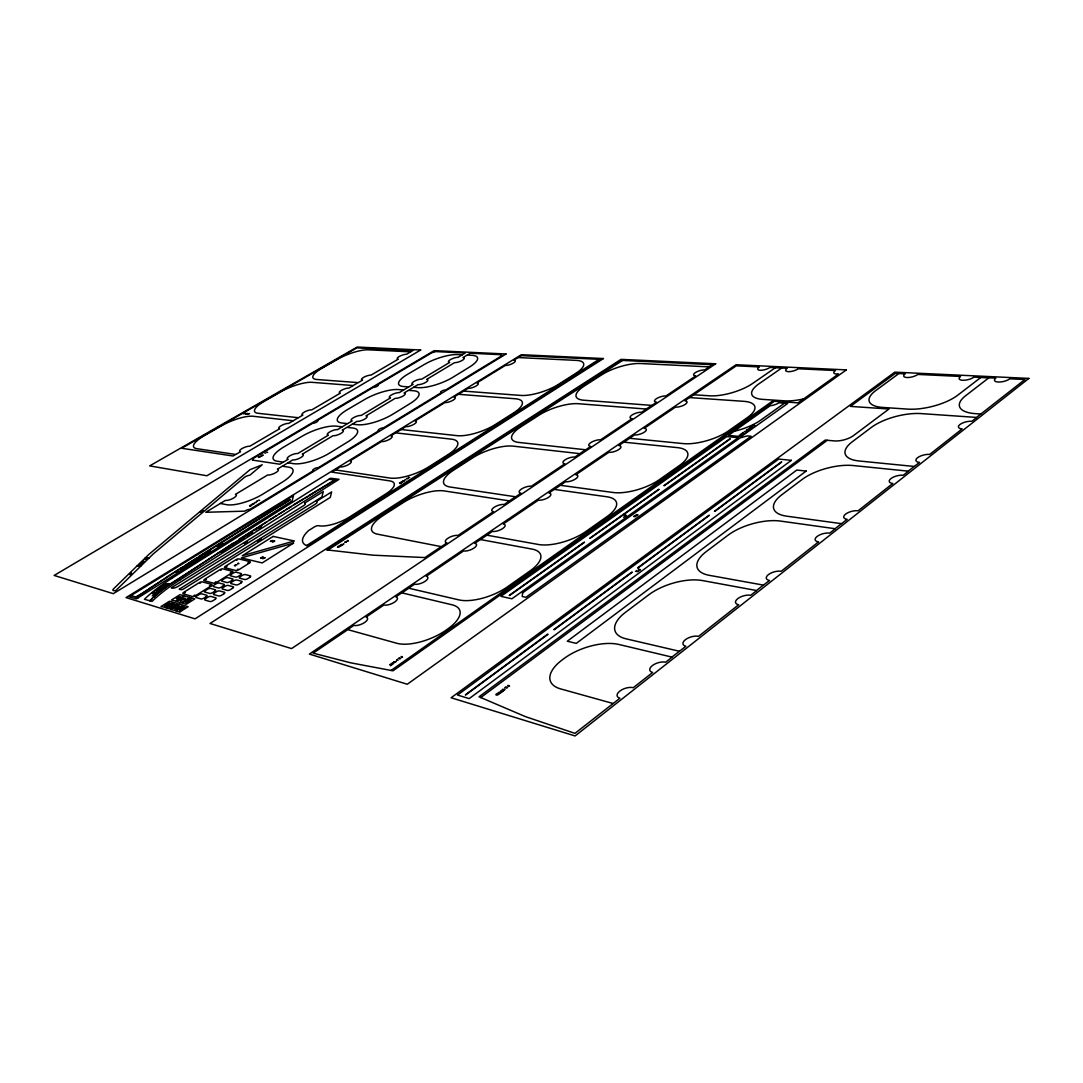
<?xml version="1.0" encoding="UTF-8"?>
<svg xmlns="http://www.w3.org/2000/svg" width="1083" height="1083" viewBox="0 0 1083 1083"><rect width="100%" height="100%" fill="white"/><g stroke="black" fill="none" stroke-linecap="round" stroke-linejoin="round"><path stroke-width="1.5" d="M262.776 557.271L261.964 557.704M257.795 540.796L258.796 540.173M139.599 564.893L138.935 565.895L139.951 565.272M261.45 557.528L262.79 557.109M260.651 558.097L261.734 557.731M749.761 429.139L747.338 429.761M747.243 429.531L749.734 428.868M179.616 610.081L181.294 609.675A3.439 1.218 -24.1 0 0 181.01 609.58L179.792 609.919M167.202 585.023L165.171 585.876M160.108 590.587L158.064 591.386M159.215 589.274L157.211 590.14M259.676 540.444L258.431 540.796A2.951 1.002 -22.7 0 0 258.823 540.593L259.649 540.349M225.9 549.284L223.937 550.002M165.009 585.619L167.107 584.766M157.928 591.142L160.054 590.289M157.021 589.869L159.133 589.03M200.545 557.109L198.555 557.88M183.379 568.115L181.403 568.9M223.829 549.758L225.833 548.973M206.46 552.492L208.464 551.707M261.734 557.921L260.746 558.219M198.446 557.623L200.45 556.838M181.267 568.629L183.298 567.844M176.353 598.33L177.219 597.789M250.687 533.391L248.752 534.136M242.768 538.481L240.873 539.185M248.603 533.865L250.579 533.107M208.505 552.046L206.596 552.75M240.724 538.901L242.714 538.156M404.528 480.811L402.497 481.502M262.695 558.462L265.2 557.664L262.817 558.706M507.67 687.57L506.194 688.206M402.402 481.245L404.446 480.568M166.484 605.451L164.887 605.884M254.491 503.5L252.65 504.218M259.663 528.436L258.228 528.477M252.515 503.947L254.383 503.243M498.938 693.161L500.441 692.064M272.713 540.701L270.29 541.446L272.672 540.458M502.106 689.763L502.945 689.126M274.716 541.053L273.985 541.541M221.013 544.708L219.646 544.708M237.109 564.73L235.701 564.69M154.138 593.267L153.366 593.728M218.793 546.103L217.439 546.103M182.594 609.133L181.186 609.052M188.767 601.403L187.359 601.336M175.839 608.714L174.444 608.632M182.959 599.806L181.578 599.738M177.368 607.753L175.974 607.671M400.751 658.464L399.437 659.046M172.441 606.142L171.06 606.074M337.49 546.983L338.356 546.346M167.621 604.666L166.24 604.585M504.908 689.681L503.663 690.426A1.53 0.717 -20.6 0 1 503.162 690.426M188.929 600.442L189.782 599.82M183.122 598.858L185.491 598.357L183.176 599.143M172.617 605.18L174.986 604.693L172.657 605.478M167.797 603.705L170.153 603.204L167.838 603.989M245.841 543.355L245.029 543.788M408.25 478.483L407.492 478.889M230.097 545.697L230.828 545.169M150.05 600.794L151.282 599.237M136.62 566.328L113.607 588.8A4.684 1.53 -24.3 0 0 114.405 590.682L115.786 590.587L153.123 554.049L244.23 477.522A4.183 1.273 -22.3 0 1 249.821 475.22L262.221 464.783L250.065 469.643L148.926 554.361L136.62 566.328L140.858 566.016M130.407 573.719L129.554 574.559L131.341 574.301M131.273 572.893L130.691 573.449L131.53 573.421M140.533 563.972L141.277 563.972M143.335 561.224L144.08 561.238M178.072 598.236L176.502 598.601M149.738 600.713L150.889 599.603M151.579 599.319L152.27 598.303M151.972 598.953L152.459 598.127M164.738 605.546L165.929 605.059M153.339 597.667L155.356 595.853M146.137 559.234L145.284 559.505L146.029 559.112M153.691 597.342L155.167 596.016M246.464 414.248L247.466 413.354L245.57 414.139M155.451 595.433L156.493 594.851A85.164 30.162 -23.5 0 1 177.436 579.676L234.063 542.637M152.31 593.457L153.312 593.01M155.641 595.271L156.223 594.77A86.139 30.514 -23.5 0 1 177.219 579.595M203.198 510.838L202.101 511.257M273.43 541.297L274.486 540.837M201.032 511.46L200.111 512.232L201.695 512.083M162.775 586.566L161.651 587.108M244.203 543.395L245.272 543.003M180.13 600.645L181.01 600.226M638.225 571.337L637.021 571.756M152.947 594.96L154.544 594.96L152.189 595.934M671.866 657.34L665.679 662.214A9.842 4.711 -17.6 0 0 652.304 665.625A9.842 4.711 -17.6 0 0 652.67 672.448L633.298 687.691A9.964 4.86 -18.4 0 0 619.787 691.116A9.964 4.86 -18.4 0 0 619.923 698.224L574.965 733.367L525.39 716.608L479.024 696.802L825.178 440.091L834.424 440.916A13.889 5.266 -15 0 0 853.445 435.637L888.967 409.008L850.412 406.396L895.235 373.473L898.741 373.635L875.795 390.53A35.536 12.874 -14.3 0 0 882.807 407.438L907.879 409.117A36.172 13.186 -14 0 0 957.656 395.254L980.724 377.534M756.475 590.749L750.736 595.271A9.544 4.332 -16 0 0 737.726 598.669A9.544 4.332 -16 0 0 738.687 604.761L698.562 636.33A9.72 4.576 -17 0 0 685.322 639.742A9.72 4.576 -17 0 0 685.932 646.267L671.907 657.083L618.867 644.466A41.303 19.345 -18.9 0 0 563.756 658.735L561.996 660.061A41.344 19.372 -19 0 0 560.669 688.91L612.964 703.463M835.061 528.924L829.713 533.12A9.287 3.994 -14.8 0 0 817.042 536.491A9.287 3.994 -14.8 0 0 818.518 541.933L781.249 571.255A9.449 4.21 -15.5 0 0 768.361 574.653A9.449 4.21 -15.5 0 0 769.526 580.488L763.542 585.023M908.231 471.335L903.249 475.247A9.07 3.682 -13.8 0 0 890.903 478.605A9.07 3.682 -13.8 0 0 892.812 483.478L858.102 510.783A9.206 3.872 -14.4 0 0 845.552 514.141A9.206 3.872 -14.4 0 0 847.19 519.366L841.613 523.59M976.528 417.591L971.884 421.246A8.881 3.398 -13.2 0 0 959.849 424.563A8.881 3.398 -13.2 0 0 962.124 428.922L929.728 454.413A9.002 3.574 -13.6 0 0 917.504 457.757A9.002 3.574 -13.6 0 0 919.548 462.427L914.377 466.353M156.561 592.767L157.414 592.103M167.364 584.333L168.203 583.683M157.008 593.024L158.172 592.117L156.615 592.09M160.731 590.127L161.949 589.166M167.811 584.59L168.962 583.683L167.405 583.669M159.052 588.231L161.692 587.379L160.636 588.218M163.763 584.563L166.403 583.723L165.333 584.549M156.331 590.966L157.184 590.303M160.243 587.92L160.947 587.379M161.909 586.62L160.677 587.148M164.954 584.265L165.645 583.71M155.505 592.225L154.206 591.995M156.778 591.223L157.942 590.316L156.385 590.289M165.185 586.648L164.075 586.282M202.183 510.905L203.062 510.567M234.334 565.529L235.16 565.15M498.437 692.457L501.361 692.321L500.414 693.039A2.464 1.151 -20.7 0 1 500.062 693.269M501.686 692.091L503.419 690.805M509.565 686.216L507.968 685.349M504.692 687.8L506.181 686.69M480.703 697.601L827.29 440.28M406.572 478.51L407.574 478.158M638.997 570.741L640.446 569.685L638.415 569.306M465.379 694.812L547.619 634.218M553.887 629.602L631.836 572.162M637.67 567.871L708.999 515.305M714.455 511.284L781.317 462.021M465.731 694.92L547.984 634.313M554.252 629.683L632.201 572.23M638.036 567.939L709.379 515.359M714.834 511.338L781.709 462.062M635.504 571.472L636.804 570.511M638.401 570.267L639.457 569.496M633.934 516.591L635.166 515.711L635.572 516.659L633.663 516.374M636.141 515.44L637.115 514.736M636.696 515.846L638.036 514.872L636.154 514.601M803.816 398.815L838.499 374.014A7.662 2.653 -15.3 0 1 835.372 370.521L798.32 368.775A7.405 2.518 -16 0 1 788.248 371.672A7.405 2.518 -16 0 1 787.233 368.247L781.967 367.99M625.04 516.334L626.394 515.386L624.525 515.102M750.776 426.932L751.873 426.147M784.43 403.269L760.645 420.177A33.14 11.927 -16.5 0 1 734.288 431.251L728.372 435.434L741.178 436.598L787.666 403.499L778.839 402.768A7.662 2.721 -16.1 0 1 770.189 405.719L734.315 431.102M742.464 433.444L743.371 432.807M741.368 434.391L742.248 433.755M740.542 435.732L743.182 433.85L741.273 433.674M745.605 432.131L746.877 431.224M751.318 428.069L749.707 427.69M754.824 425.578L753.186 425.213M509.24 595.393L584.143 542.245M589.775 538.265L658.694 489.354M663.96 485.617L729.847 438.872M509.579 595.474L584.495 542.299M590.113 538.319L659.046 489.408M664.312 485.658L730.199 438.913M624.498 515.941L625.473 515.237M623.618 517.336L624.81 516.496M508.78 685.58L508.523 685.769A2.978 1.381 -20.5 0 0 507.913 686.256M391.031 670.485L772.531 401.116L797.995 402.849L803.437 398.95A33.14 11.629 -15.7 0 1 784.43 400.832L762.703 399.37A32.625 11.358 -16 0 1 758.98 383.788L781.615 368.085L770.027 367.435A7.256 2.45 -16.3 0 1 760.158 370.278A7.256 2.45 -16.3 0 1 759.318 366.92L736.291 365.837L689.668 397.596L743.872 401.333A32.774 11.696 -16.7 0 1 747.284 417.632L728.615 430.804A32.977 11.913 -17 0 1 683.251 443.597L629.71 438.29M774.426 401.251L393.007 670.81L350.554 662.796L313.163 653.157L347.805 629.643L396.784 643.275A36.632 15.257 -21.4 0 0 446.061 630.144L447.753 628.939A36.605 15.23 -21.4 0 0 452.004 604.788L401.955 592.888L408.819 588.231L458.989 599.914A35.739 14.539 -20.3 0 0 507.453 586.824L529.98 570.931A35.428 14.269 -19.9 0 0 531.943 549.067L480.5 539.564L492.332 531.415A7.743 2.951 -19.9 0 0 502.729 528.531A7.743 2.951 -19.9 0 0 503.324 523.955L538.386 500.156A7.608 2.843 -19.2 0 0 548.634 497.287A7.608 2.843 -19.2 0 0 548.973 492.968L554.009 489.543M398.111 658.681L399.546 657.665M392.926 663.094L392.493 663.405A3.168 1.354 -22.1 0 0 392.208 663.622A2.504 1.069 -22.1 0 0 391.897 663.893M390.476 665.734L392.154 664.556M398.002 660.44L396.689 659.669M402.578 657.219L401.265 656.447M747.636 430.696L746.255 430.154M187.44 565.61L186.669 566.016M775.293 367.787L752.685 383.423A31.407 10.695 -16.7 0 1 709.541 395.809L693.851 394.754M161.232 586.512L162.45 586.025M229.907 546.78L229.163 547.172M347.914 629.426L353.83 625.405A8.19 3.29 -22.2 0 0 364.605 622.508A8.19 3.29 -22.2 0 0 366.081 617.093L383.883 605.018A8.082 3.208 -21.7 0 0 394.578 602.107A8.082 3.208 -21.7 0 0 395.864 596.882L401.563 593.01M408.9 588.028L414.559 584.197A7.987 3.141 -21.2 0 0 425.159 581.3A7.987 3.141 -21.2 0 0 426.242 576.264L463.524 550.963A7.825 3.019 -20.3 0 0 473.988 548.079A7.825 3.019 -20.3 0 0 474.774 543.328L480.135 539.686M623.618 442.297L618.867 445.533A7.419 2.667 -18.2 0 1 618.934 449.459A7.419 2.667 -18.2 0 1 608.89 452.301L575.858 474.72A7.527 2.775 -18.8 0 1 575.682 478.889A7.527 2.775 -18.8 0 1 565.502 481.745L554.374 489.421L606.94 496.786A34.412 13.362 -18.6 0 1 607.008 516.591L585.876 531.496A34.683 13.605 -19 0 1 538.495 544.492L486.957 535.192M689.316 397.705L684.822 400.764A7.243 2.504 -17.3 0 1 685.255 404.338A7.243 2.504 -17.3 0 1 675.399 407.154L644.223 428.313A7.351 2.599 -17.8 0 1 644.426 432.103A7.351 2.599 -17.8 0 1 634.462 434.946L623.984 442.175L677.457 447.631A33.532 12.495 -17.6 0 1 679.298 465.595L659.452 479.593A33.763 12.739 -17.9 0 1 613.1 492.494L560.452 485.306M397.38 659.872L397.123 660.048A2.762 1.178 -22 0 0 396.581 660.454M401.955 656.65L401.698 656.826A2.762 1.178 -22 0 0 401.157 657.232M258.823 540.593L257.849 540.877M441.58 546.509L446.954 542.908A7.676 2.911 -20.5 0 1 447.834 538.305A7.676 2.911 -20.5 0 1 458.055 535.449L493.51 511.663A7.54 2.802 -19.8 0 1 494.119 507.318A7.54 2.802 -19.8 0 1 504.218 504.488L509.321 501.063M515.887 496.65L520.937 493.266A7.459 2.735 -19.4 0 1 521.397 489.069A7.459 2.735 -19.4 0 1 531.401 486.24L564.825 463.808A7.337 2.64 -18.8 0 1 565.028 459.855A7.337 2.64 -18.8 0 1 574.924 457.04L579.73 453.804M585.93 449.648L590.695 446.453A7.27 2.572 -18.4 0 1 590.763 442.622A7.27 2.572 -18.4 0 1 600.578 439.82L632.134 418.647A7.175 2.477 -17.9 0 1 631.971 415.033A7.175 2.477 -17.9 0 1 641.664 412.244L646.213 409.198M652.074 405.272L656.582 402.24A7.107 2.423 -17.6 0 1 656.298 398.761A7.107 2.423 -17.6 0 1 665.923 395.972L695.76 375.95A7.012 2.328 -17.1 0 1 695.286 372.66A7.012 2.328 -17.1 0 1 704.789 369.899L709.094 367.002M177.314 579.595L266.851 521.803M142.55 593.051L137.92 596.056M141.765 593.795L144.648 591.656M142.807 593.105L145.704 590.952M144.878 591.738L147.816 589.572M146.95 590.37L152.013 586.796M148.858 588.881L149.914 588.191M151.106 587.636L154.111 585.416M153.177 586.269L156.209 584.048M155.235 584.915L158.308 582.668M157.306 583.561L160.555 581.205M159.458 582.14L162.802 579.73M161.705 580.678L169.53 575.344M163.953 579.215L171.777 573.895M338.451 546.279L339.94 546.482L337.585 547.281M392.953 663.987L393.833 663.365L392.141 662.864M188.672 563.796L189.918 563.999L187.738 564.812M170.992 607.197L170.302 607.495M170.654 574.843L174.011 572.447M172.887 573.394L178.478 569.55M175.121 571.946L180.712 568.101M192.49 561.346L194.141 561.292L191.962 562.104M230.923 545.115L232.371 545.196L230.165 545.981M235.119 542.421L236.527 542.529L234.348 543.328M180.739 568.318L182.946 566.666M255.778 530.061L256.928 529.316M260.204 527.705L261.125 527.11M260.489 528.03L261.748 527.204L260.475 527.015M339.954 545.94L341.037 545.236M340.888 545.859L341.659 545.358L339.575 545.548M341.93 545.196L343.365 544.275M348.428 540.999L347.399 540.498M182.986 566.869L280.362 505.599M185.234 565.421L196.429 558.232M327.851 550.056L622.563 360.436M345.084 542.285L346.316 541.486L346.33 542.38L344.949 542.082M183.69 566.991L186.154 566.409L184.922 567.208M189.105 563.512L191.569 562.943L190.351 563.729M175.812 572.284L177.03 571.499L176.922 572.352L175.703 572.095M180.279 569.685L181.24 569.062M184.76 566.815L185.572 566.301M186.682 565.583L185.464 566.003M190.175 563.35L190.987 562.835M196.7 559.153L197.661 558.544M208.938 551.301L209.885 550.692M179.006 571.012L178.126 570.551M180.495 570.051L181.836 569.184L180.631 568.941M196.93 559.505L198.257 558.652L197.038 558.422M201.154 556.797L202.521 555.917M209.181 551.64L210.481 550.814L209.263 550.584M218.103 553.318L219.294 552.547M226.198 548.133L228.675 547.565L227.457 548.336M231.532 544.722L233.996 544.153L232.791 544.925M222.868 550.787L223.815 550.178M227.281 547.971L228.08 547.457M229.163 546.753L227.958 547.159M232.601 544.546L233.4 544.045M239.018 540.431L239.966 539.821M251.053 532.714L251.987 532.119M221.636 552.073L220.729 551.626M223.098 551.125L224.425 550.286L223.193 550.056M239.275 540.769L240.561 539.93L239.329 539.713M243.418 538.116L244.772 537.249M251.31 533.053L252.596 532.227L251.351 532.01M238.896 539.32L276.693 515.643M183.92 607.333L185.166 607.658L182.77 608.416M198.514 556.689L275.529 508.563M178.451 606.114L179.927 606.277L177.585 607.076M189.877 599.765L191.298 599.955L189.011 600.754M400.128 483.681L401.455 482.842M406.057 479.918L405.015 479.512M409.672 477.617L408.629 477.224M306.611 545.534L599.116 359.326M171.845 578.295L330.599 478.239L339.047 479.322L179.656 580.163M206.081 553.643L206.704 553.237L205.486 553.02M178.546 596.882L180.292 596.855L178.018 597.654M194.101 595.515L194.818 595.054M209.466 585.849L210.183 585.402M215.192 582.248L215.896 581.801M230.327 572.731L231.031 572.298M237.38 569.55L238.084 569.116M247.79 563.011L248.494 562.564M185.829 602.568L187.142 601.742L186.953 602.703L185.748 602.351M263.44 557.244L262.059 558.327M218.847 545.561L219.538 545.128M221.636 543.964L222.584 543.355M221.853 544.302L223.166 543.476L221.988 543.233M269.058 520.206L284.071 511.054M248.291 534.988L248.873 534.609L247.628 534.406M272.036 541.825L273.376 540.783M169.165 607.252L170.478 606.426M235.16 566.071L235.607 565.231M238.977 563.688L238.098 563.174M180.915 601.214L181.443 600.32M184.665 592.821L185.396 592.36M199.962 583.25L200.666 582.803M205.648 579.689L206.352 579.243M220.702 570.267L221.406 569.834M226.306 566.761L227.01 566.328M236.663 560.29L237.353 559.857M278.9 514.059L291.422 506.506M246.355 543.057L247.696 542.231L246.518 541.96M316.236 501.497L331.642 491.912L330.274 497.408L183.839 588.786A2.41 0.826 -23.8 0 1 180.766 589.639L179.196 589.193L315.356 504.109A4.535 1.503 -21.9 0 0 316.426 501.537M259.947 539.862L260.922 539.253M260.164 540.214L261.504 539.388L260.299 539.117M304.621 503.121L323.303 491.533L321.881 497.002L178.194 586.35A4.792 1.638 -23.8 0 1 172.102 588.069L171.276 587.839L303.565 505.707A4.508 1.489 -22 0 0 305.176 504.299M246.152 542.705L247.114 542.096M402.199 482.355L402.781 482.003L401.427 481.8M347.954 540.62L347.738 540.755A2.315 0.826 -21.8 0 0 347.386 540.986M286.264 509.484L303.524 498.87M335.581 469.778L340.306 466.881A6.498 2.071 -21.3 0 0 348.848 464.39A6.498 2.071 -21.3 0 0 350.093 460.857L381.419 441.593A6.39 2.017 -20.8 0 0 389.88 439.116A6.39 2.017 -20.8 0 0 390.909 435.759L395.444 432.983M401.197 429.531L456.972 435.65A28.524 9.246 -19.8 0 0 495.486 424.428L513.518 412.961A28.334 9.097 -19.6 0 0 515.427 398.774L458.502 394.293L463.7 391.098L520.706 395.43A27.86 8.759 -19 0 0 558.544 384.316L575.669 373.418A27.698 8.623 -18.8 0 0 576.264 360.382L518.27 357.552L521.37 355.644L600.564 359.394L307.748 545.913A36.565 12.806 -21.8 0 1 308.736 530.44L314.72 526.731A2.938 1.015 -22 0 1 318.51 525.688A23.23 7.974 -21.7 0 0 349.484 517.011L385.995 493.794A22.96 7.784 -21.2 0 0 389.731 480.879L331.899 472.12L335.486 469.914L389.812 478.023A29.255 9.747 -20.7 0 0 429.017 466.719L448.024 454.616A29.038 9.598 -20.4 0 0 451.408 439.156L395.742 432.875L405.759 426.634A6.336 1.976 -20.5 0 0 414.166 424.17A6.336 1.976 -20.5 0 0 415.073 420.908L444.869 402.592A6.241 1.909 -20 0 0 453.181 400.141A6.241 1.909 -20 0 0 453.899 397.041L458.204 394.402M463.754 390.99L468.032 388.35A6.187 1.882 -19.8 0 0 476.29 385.9A6.187 1.882 -19.8 0 0 476.899 382.908L505.274 365.458A6.092 1.828 -19.3 0 0 513.45 363.022A6.092 1.828 -19.3 0 0 513.87 360.179L517.972 357.647M293.615 504.949L299.774 501.172M275.813 508.617L289.987 499.696M280.646 505.653L290.271 499.75M300.018 501.212L312.27 493.523M177.111 598.141L177.856 597.884M753.118 426.783L752.238 427.04M305.027 498.153L307.531 496.623M256.617 501.591L257.768 500.901L256.522 501.429M250.038 506.275L251.364 505.477M256.021 502.647L255.168 502.255M259.649 500.441L258.796 500.048M308.777 495.865L316.019 491.249M312.527 493.577L320.541 488.514M317.522 490.545L325.59 485.468M252.149 505.003L251.567 504.448M321.813 487.959L334.688 479.999M264.969 453.195L265.795 452.924M282.108 466.313L277.451 469.115A6.322 1.949 -22.1 0 1 275.894 472.581A6.322 1.949 -22.1 0 1 267.691 474.977L235.471 494.349A6.43 2.004 -22.6 0 1 233.684 497.99A6.43 2.004 -22.6 0 1 225.399 500.4L205.784 512.286L244.853 511.149A3.317 1.069 -22.6 0 1 249.78 509.457L313.42 470.645A3.222 1.015 -21.6 0 1 312.919 470.415M346.722 427.474L342.282 430.141A6.146 1.855 -21.2 0 1 341.064 433.335A6.146 1.855 -21.2 0 1 332.982 435.732L302.319 454.17A6.254 1.909 -21.7 0 1 300.884 457.527A6.254 1.909 -21.7 0 1 292.735 459.923L282.406 466.204L288.511 467.139A27.657 8.61 -22.2 0 1 282.23 482.192L263.21 493.889A27.887 8.718 -22.4 0 1 226.523 504.664L220.431 503.473M408.277 390.462L404.054 393.007A5.997 1.773 -20.5 0 1 403.147 395.958A5.997 1.773 -20.5 0 1 395.187 398.327L365.959 415.913A6.092 1.828 -21 0 1 364.863 419.013A6.092 1.828 -21 0 1 356.835 421.395L347.007 427.379L352.625 428.002A26.885 8.204 -21.3 0 1 347.778 441.891L329.719 452.992A27.089 8.312 -21.6 0 1 293.669 463.673L288.024 462.834M467.017 355.156L462.969 357.58A5.862 1.692 -19.8 0 1 462.346 360.314A5.862 1.692 -19.8 0 1 454.522 362.67L426.634 379.429A5.943 1.746 -20.2 0 1 425.836 382.299A5.943 1.746 -20.2 0 1 417.93 384.668L408.562 390.367L413.625 390.76A26.209 7.811 -20.6 0 1 410.105 403.566L392.926 414.126A26.385 7.919 -20.8 0 1 357.485 424.726L352.354 424.157M326.876 484.9L330.924 482.463M258.932 456.796L260.313 456.755L258.417 457.446M283.597 462.035L288.2 459.26A6.227 1.895 -21.8 0 1 289.662 455.916A6.227 1.895 -21.8 0 1 297.757 453.533L328.366 435.163A6.119 1.841 -21.3 0 1 329.625 431.982A6.119 1.841 -21.3 0 1 337.639 429.599L347.481 423.629L342.052 423.033A26.06 7.73 -20.9 0 1 347.386 409.645L364.619 399.532A25.897 7.635 -20.7 0 1 398.206 389.555L403.58 389.975M347.778 423.534L352.165 420.894A6.065 1.814 -21 0 1 353.302 417.808A6.065 1.814 -21 0 1 361.275 415.425L390.449 397.921A5.97 1.76 -20.5 0 1 391.396 394.984A5.97 1.76 -20.5 0 1 399.289 392.628L408.67 386.929L403.769 386.55A25.478 7.378 -20.2 0 1 407.817 374.163L424.306 364.484A25.315 7.283 -20 0 1 457.405 354.574L462.197 354.818M408.954 386.834L413.137 384.316A5.929 1.733 -20.3 0 1 413.977 381.46A5.929 1.733 -20.3 0 1 421.829 379.104L449.675 362.399A5.848 1.679 -19.9 0 1 450.338 359.678A5.848 1.679 -19.9 0 1 458.109 357.336L465.243 352.99L435.61 351.582A2.843 0.799 -20.1 0 1 432.198 352.53L377.656 384.803A2.897 0.826 -20.7 0 1 378.021 384.871M331.926 481.854L334.958 480.04M260.367 456.363L261.788 455.875L261.003 456.336M262.018 455.74L263.237 455.022M267.609 452.423L266.824 452.112M135.957 597.004L137.338 596.178M136.201 597.071L139.761 594.757M140.668 594.432L141.697 593.836M235.959 454.359L240.467 451.719A5.984 1.746 -22.1 0 1 242.064 448.552A5.984 1.746 -22.1 0 1 249.78 446.25L279.658 428.733A5.875 1.692 -21.7 0 1 281.066 425.714A5.875 1.692 -21.7 0 1 288.714 423.412L298.326 417.713L258.268 413.327A24.3 6.674 -21.6 0 1 264.482 401.197L280.876 391.789A24.137 6.606 -21.4 0 1 312.08 382.326L353.18 385.534M298.597 417.618L302.888 415.1A5.821 1.665 -21.4 0 1 304.201 412.163A5.821 1.665 -21.4 0 1 311.796 409.875L340.319 393.143A5.74 1.625 -21 0 1 341.443 390.34A5.74 1.625 -21 0 1 348.97 388.066L358.148 382.61L316.967 379.51A23.745 6.403 -21 0 1 322.017 368.22L337.72 359.218A23.596 6.336 -20.8 0 1 368.491 349.809L410.592 351.853M358.432 382.529L362.521 380.119A5.686 1.597 -20.7 0 1 363.55 377.398A5.686 1.597 -20.7 0 1 371.036 375.124L398.3 359.136A5.605 1.557 -20.4 0 1 399.167 356.537A5.605 1.557 -20.4 0 1 406.572 354.276L412.894 350.513L356.889 347.86L181.633 448.267L233.048 455.997L235.674 454.454L196.903 448.687A24.936 6.958 -22.3 0 1 204.376 435.637L221.514 425.809A24.747 6.877 -22.1 0 1 253.165 416.265L293.114 420.759M246.504 414.248L249.523 413.584M247.696 414.383L249.158 413.544M243.661 413.936L245.191 413.097M344.015 543.856L343.216 544.045M980.968 413.936L1024.924 379.51L1009.857 378.793A8.583 3.1 -13 0 1 998.215 382.042A8.583 3.1 -13 0 1 995.805 378.129L989.145 377.805M156.832 593.173L153.786 594.31L154.801 594.757M247.506 534.961L246.477 535.151M251.391 504.976L250.43 505.138M401.36 482.341L400.29 482.517M142.374 562.172L143.254 562.05M142.306 562.97L140.871 563.647L141.751 563.512M139.071 565.407L140.059 565.177M741.395 433.606L744.062 433.227L742.911 432.523M273.633 541.595L272.794 542.014M392.06 663.73L390.706 663.879M239.072 540.904L236.175 541.744L236.811 542.339M196.727 559.64L193.83 560.48L194.439 561.102M145.122 558.056L149.332 557.745M163.411 584.82L164.968 584.847L162.626 585.808M162.775 587.297L164.332 587.311L161.272 588.475M159.783 589.626L161.34 589.653M504.692 689.194L503.839 689.519A2.004 0.934 -20.6 0 1 502.471 690.413M501.51 354.71L470.347 353.234L467.287 355.062L471.741 355.278A25.599 7.446 -19.9 0 1 469.44 367.096L453.073 377.155A25.762 7.554 -20.1 0 1 418.228 387.646L413.665 387.308M899.134 373.54L905.171 373.838A8.055 2.843 -14.3 0 0 906.945 377.534A8.055 2.843 -14.3 0 0 917.883 374.434L960.513 376.451A8.38 3.005 -13.6 0 0 962.665 380.282A8.38 3.005 -13.6 0 0 974.023 377.101L988.711 377.913L965.643 395.715A37.932 14.038 -13 0 0 975.472 413.652L980.832 414.017L976.5 417.415L921.2 413.598A37.147 14.147 -14.1 0 0 871.328 427.433L852.348 441.715A37.377 14.458 -14.3 0 0 859.13 460.992L914.187 466.448L908.217 471.146L853.174 465.541A37.986 15.284 -14.9 0 0 802.083 479.512L781.818 494.755A38.23 15.622 -15.2 0 0 786.827 516.198L841.477 523.658L835.061 528.707L780.464 521.072A38.934 16.529 -15.9 0 0 728.087 535.164L706.4 551.477A39.218 16.895 -16.3 0 0 709.379 575.344L763.393 585.104L756.503 590.519L702.542 580.569A40.017 17.883 -17.2 0 0 648.839 594.757L625.568 612.247A40.355 18.289 -17.7 0 0 626.218 638.862L679.339 651.235M744.332 431.508L746.228 431.684M739.269 435.109L741.165 435.285M342.147 426.824L336.258 426.161A26.534 7.987 -21.5 0 0 302.171 436.192L284.112 446.805A26.737 8.082 -21.7 0 0 277.37 461.25L283.299 462.13L279.793 464.228L252.407 460.085A3.059 0.907 -22.2 0 0 253.3 459.124M328.961 479.268L337.422 480.351M261.558 455.239L262.614 455.388M399.437 483.059L400.778 483.262M246.179 535.327L247.425 535.543L244.501 536.41M242.849 537.466L244.081 537.682M204.01 553.954L205.228 554.185L202.291 555.065M200.612 556.134L201.831 556.364M249.564 505.666L250.687 505.883M341.28 544.451L342.634 544.735M130.948 595.569L138.353 597.681M500.563 690.873L502.539 691.455M497.287 693.323L499.277 693.905L498.505 694.474A1.733 0.812 -20.7 0 1 496.393 695.083A1.733 0.812 -20.7 0 1 496.298 693.973M389.623 664.651L391.301 665.152M238.016 563.661A2.261 0.785 -23.1 0 1 238.341 563.458M179.724 580.177A98.174 35.076 -23.4 0 0 152.107 601.349L144.405 599.305A97.484 34.548 -23.5 0 1 171.913 578.308M304.797 503.175A4.508 1.489 -22 0 1 305.311 503.541M253.138 458.772A3.059 0.907 -22.2 0 0 252.84 458.678L312.703 423.25A2.978 0.866 -21.4 0 0 315.708 422.546A2.978 0.866 -21.4 0 0 317.752 421.003M317.563 420.637A2.978 0.866 -21.4 0 0 317.238 420.556L373.337 387.362A2.897 0.826 -20.7 0 0 376.207 386.699A2.897 0.826 -20.7 0 0 378.211 385.264M312.852 470.252A3.222 1.015 -21.6 0 1 314.896 468.465A3.222 1.015 -21.6 0 1 318.321 467.653L378.901 430.709A3.141 0.975 -20.8 0 1 378.387 430.506M378.292 430.249A3.141 0.975 -20.8 0 1 380.323 428.611A3.141 0.975 -20.8 0 1 383.572 427.853L441.228 392.696A3.059 0.921 -20.1 0 1 440.686 392.52M440.578 392.208A3.059 0.921 -20.1 0 1 442.568 390.692A3.059 0.921 -20.1 0 1 445.682 389.975L501.605 355.874A2.992 0.88 -19.4 0 1 501.009 355.711M500.901 355.373A2.992 0.88 -19.4 0 1 501.185 354.967M396.107 661.51L393.346 662.349L396.107 661.51M522.588 592.861L522.236 596.516L525.891 597.315L751.115 436.259L747.256 435.908L740.109 437.911L522.588 592.861M293.466 495.662L292.193 500.82L136.444 598.872L129.039 596.747L293.466 495.662M146.936 558.178L145.934 558.787L146.936 558.178M1028.85 378.414L575.1 735.953L451.124 697.763L894.829 372.146L1028.85 378.414M806.185 471.064L576.278 643.383L567.302 641.204L796.79 470.049L806.185 471.064M791.362 460.356L469.183 698.603L457.5 695.042L778.731 459.07L791.362 460.356M846.351 369.885L407.276 684.253L309.386 654.078L736.061 364.741L846.351 369.885M738.308 437.667L511.893 598.791L500.942 596.34L726.72 436.598L738.308 437.667M715.687 363.78L291.584 648.595L210.021 623.47L621.046 359.366L715.687 363.78M441.214 546.631L424.915 557.569L373.107 555.186L326.403 549.839L621.073 360.368L712.357 364.7L709.108 366.88L640.378 363.522A29.038 9.381 -18.1 0 0 601.552 374.921L584.319 386.022A29.214 9.53 -18.3 0 0 583.872 400.236L651.722 405.38L646.253 409.049L578.484 403.729A29.688 9.937 -18.9 0 0 538.941 415.222L520.774 426.932A29.891 10.099 -19.1 0 0 518.879 442.446L585.578 449.77L579.784 453.655L513.207 446.142A30.432 10.519 -19.7 0 0 472.919 457.73L453.736 470.076A30.649 10.695 -20 0 0 450.244 487.039L515.522 496.772L509.376 500.887L444.247 490.937A31.272 11.128 -20.7 0 0 403.201 502.62L382.922 515.67A31.529 11.304 -21 0 0 377.642 534.203L441.214 546.631M603.461 358.541L195.062 618.853L126.048 597.586L521.37 354.71L603.461 358.541M215.057 599.386L213.094 600.618A2.491 0.893 -23.7 0 1 209.912 601.512L205.039 600.104A2.477 0.88 -23.7 0 1 205.77 598.52L207.706 597.302A2.477 0.88 -23.7 0 1 210.86 596.408L215.761 597.802A2.491 0.88 -23.6 0 1 215.057 599.386M223.788 593.836L221.853 595.068A2.477 0.88 -23.5 0 1 218.685 595.948L213.771 594.581A2.464 0.88 -23.6 0 1 214.488 593.01L216.41 591.792A2.464 0.866 -23.5 0 1 219.565 590.912L224.492 592.266A2.477 0.88 -23.5 0 1 223.788 593.836M232.479 588.313L230.557 589.545A2.464 0.88 -23.4 0 1 227.389 590.425L222.462 589.084A2.45 0.866 -23.4 0 1 223.152 587.528L225.074 586.309A2.45 0.866 -23.4 0 1 228.215 585.429L233.156 586.756A2.464 0.88 -23.4 0 1 232.479 588.313M241.116 582.83L239.208 584.048A2.464 0.866 -23.3 0 1 236.04 584.942L231.085 583.615A2.45 0.866 -23.3 0 1 231.762 582.085L233.671 580.881A2.45 0.866 -23.3 0 1 236.811 580.001L241.78 581.3A2.45 0.866 -23.2 0 1 241.116 582.83M249.699 577.388L247.79 578.593A2.45 0.866 -23.1 0 1 244.636 579.486L239.668 578.187A2.437 0.853 -23.2 0 1 240.318 576.67L242.213 575.466A2.437 0.853 -23.1 0 1 245.354 574.586L250.335 575.858A2.45 0.866 -23.1 0 1 249.699 577.388M179.94 611.881L175.879 611.096L184.53 605.654L188.104 606.724L179.94 611.881M205.987 596.814L204.051 598.033A2.464 0.866 -23.7 0 1 200.897 598.913L196.104 597.532A2.45 0.866 -23.7 0 1 196.835 595.975L198.771 594.757A2.45 0.866 -23.7 0 1 201.898 593.877L206.718 595.244A2.464 0.866 -23.7 0 1 205.987 596.814M214.691 591.304L212.769 592.523A2.464 0.866 -23.6 0 1 209.615 593.403L204.795 592.049A2.45 0.853 -23.6 0 1 205.513 590.506L207.435 589.301A2.45 0.853 -23.6 0 1 210.562 588.421L215.409 589.761A2.45 0.866 -23.6 0 1 214.691 591.304M223.342 585.849L221.419 587.054A2.45 0.866 -23.5 0 1 218.279 587.934L213.432 586.607A2.437 0.853 -23.5 0 1 214.136 585.077L216.045 583.872A2.437 0.853 -23.5 0 1 219.159 583.006L224.032 584.306A2.45 0.866 -23.4 0 1 223.342 585.849M231.924 580.42L230.029 581.625A2.437 0.853 -23.3 0 1 226.888 582.505L222.015 581.205A2.423 0.853 -23.4 0 1 222.705 579.689L224.601 578.484A2.423 0.853 -23.3 0 1 227.714 577.618L232.601 578.891A2.437 0.853 -23.3 0 1 231.924 580.42M240.467 575.019L238.571 576.224A2.423 0.853 -23.2 0 1 235.444 577.104L230.557 575.831A2.423 0.839 -23.2 0 1 231.221 574.328L233.116 573.137A2.423 0.839 -23.2 0 1 236.216 572.257L241.13 573.516A2.423 0.853 -23.2 0 1 240.467 575.019M293.534 543.111L262.194 562.93L241.306 557.907L293.534 543.111M189.701 597.464L181.145 602.838L176.461 601.444L184.976 596.097L189.701 597.464M179.494 604.152L170.884 609.567L175.189 610.419L183.041 605.207L179.494 604.152M190.879 597.802L182.337 603.19L186.181 604.328L194.75 598.926L190.879 597.802M211.023 585.957L195.644 595.623A2.45 0.853 -23.8 0 1 192.517 596.503L183.108 593.795A2.423 0.839 -23.8 0 1 183.866 592.252L199.137 582.708A2.41 0.839 -23.6 0 1 202.21 581.842L211.727 584.427A2.437 0.853 -23.5 0 1 211.023 585.957M231.897 572.826L216.749 582.356A2.423 0.853 -23.4 0 1 213.635 583.223L204.105 580.65A2.41 0.826 -23.5 0 1 204.822 579.148L219.863 569.739A2.396 0.826 -23.3 0 1 222.936 568.873L232.561 571.337A2.41 0.839 -23.2 0 1 231.897 572.826M249.374 563.079L238.964 569.644A2.41 0.839 -23.1 0 1 235.864 570.511L224.79 567.709A2.383 0.826 -23.2 0 1 225.467 566.247L235.81 559.776A2.369 0.812 -23.1 0 1 238.856 558.923L249.997 561.617A2.396 0.826 -23 0 1 249.374 563.079M164.968 607.292L161.015 606.534L169.584 601.187L173.063 602.229L164.968 607.292M183.812 595.758L175.297 601.092L171.52 599.968L180.022 594.662L183.812 595.758M174.512 602.662L165.929 608.05L170.207 608.89L178.032 603.705L174.512 602.662M273.187 536.41L242.254 555.741L294.359 540.972L273.187 536.41M506.045 353.992L113.295 593.66L54.15 575.439L434.161 350.635L506.045 353.992M420.678 350.012L206.88 475.762L149.671 465.893L357.214 347.047L420.678 350.012"/></g></svg>
